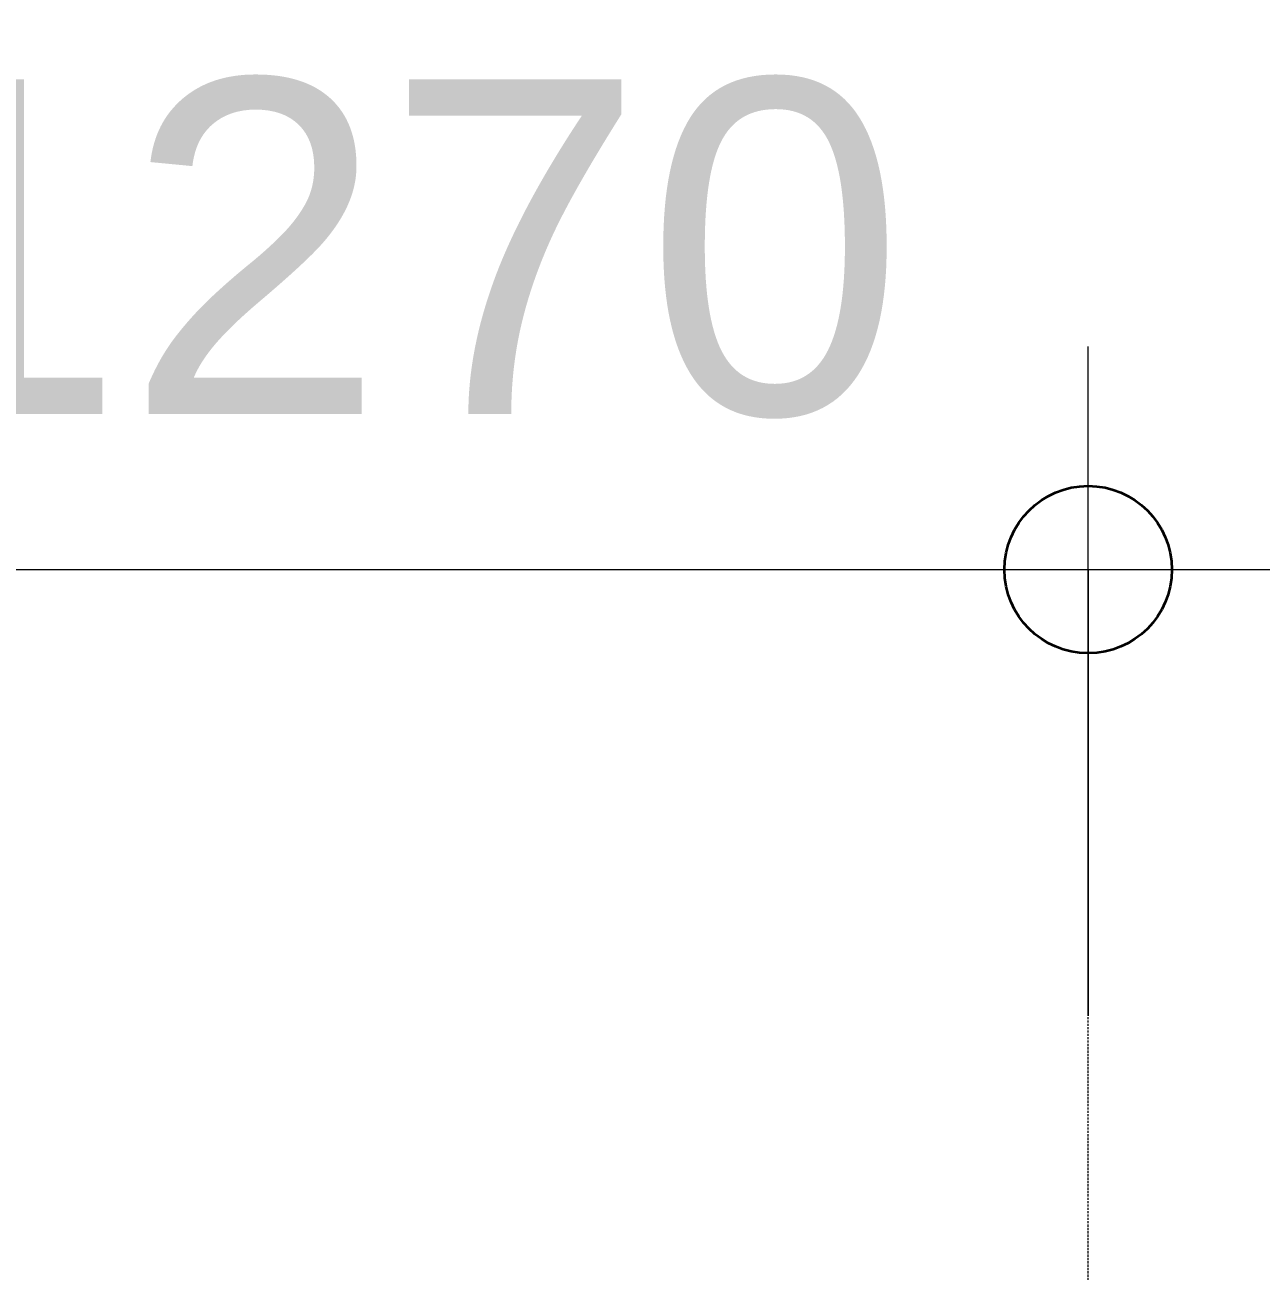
# Model space of a CAD drawing. Header units: millimetres. Extents: x -853228 to -774636, y -17776 to 22455.
# Drawn here: x -828275 to -827167, y 8373 to 9490 of the extents above; entities that cross this region are included whole.
import ezdxf

# ---------------------------------------------------------------- set-up
doc = ezdxf.new("R2010")
doc.units = ezdxf.units.MM
doc.linetypes.add('DPA_Hidden 50', pattern=[3, 2, -1])
for name, color, linetype, lineweight in [('A-ANNO-DIMS', 1, 'Continuous', 9), ('A-ANNO-DIMS-100', 1, 'Continuous', 9), ('A-DETL', 1, 'Continuous', 70)]:
    doc.layers.add(name, color=color, linetype=linetype, lineweight=lineweight)
doc.styles.add('Arial_2', font='arial.ttf', dxfattribs={"height": 300})
doc.dimstyles.new('DPA-DIM-3_0_C-C', dxfattribs={"dimscale": 304.8, "dimtxt": 306.07782, "dimasz": 0.492126, "dimexe": 0.656168, "dimexo": 0.0625, "dimgap": 0.164042, "dimtad": 1, "dimdec": 0, "dimzin": 0, "dimdsep": 46, "dimtxsty": 'Arial_2', "dimblk1": 'DOTBLANK', "dimblk2": 'DOTBLANK', "dimsah": 1, "dimcen": 0.09, "dimdle": 0.656168, "dimadec": 8, "dimazin": 0, "dimtfac": 1, "dimtdec": 4, "dimtix": 1, "dimtmove": 0, "dimatfit": 3, "dimfxl": 1.312336, "dimfxlon": 1, "dimtvp": 1, "dimtolj": 1, "dimtzin": 0, "dimarcsym": 2})
doc.dimstyles.new('DPA-DIM-3_0_C-C_1', dxfattribs={"dimscale": 304.8, "dimtxt": 306.07782, "dimasz": 0.492126, "dimexe": 0.656168, "dimexo": 0.0625, "dimgap": 0.164042, "dimtad": 1, "dimdec": 0, "dimzin": 0, "dimdsep": 46, "dimtxsty": 'Arial_2', "dimblk1": 'DOTBLANK', "dimblk2": 'DOTBLANK', "dimsah": 1, "dimcen": 0.09, "dimdle": 0.656168, "dimadec": 8, "dimazin": 0, "dimtfac": 1, "dimtdec": 4, "dimtix": 1, "dimtmove": 1, "dimatfit": 3, "dimfxl": 1.312336, "dimfxlon": 1, "dimtvp": 1, "dimtolj": 1, "dimtzin": 0, "dimarcsym": 2})

# ---------------------------------------------------------------- blocks, each defined once
blk = doc.blocks.new('DIMBLOCK110-4281-01 ENLARGED LOWER PLATFORM LEVEL - REFLECTED CEILING PLAN - SHEET 2')
at = {"layer": 'A-ANNO-DIMS-100'}
for p, q in [((-828592.2, 8601.7), (-828592.2, 9201.7)), ((-827322.2, 8601.7), (-827322.2, 9201.7)), ((-828592.2, 9001.7), (-827322.2, 9001.7)), ((-828592.2, 9001.7), (-828592.2, 8601.7)), ((-827322.2, 9001.7), (-827322.2, 8601.7))]:
    blk.add_line(p, q, dxfattribs=at)
at = {"layer": 'A-ANNO-DIMS-100', "lineweight": 35}
for centre in [(-828592.2, 9001.7), (-827322.2, 9001.7)]:
    blk.add_circle(centre, 75, dxfattribs=at)
at = {"layer": 'A-ANNO-DIMS-100', "color": 0, "insert": (-828418.7, 9441.2), "char_height": 300, "width": 1107.531, "attachment_point": 1, "line_spacing_factor": 0.941778, "style": 'Arial_2'}
blk.add_mtext('1270', dxfattribs=at)
blk = doc.blocks.new('_DotBlank')
at = {"color": 0, "linetype": 'ByBlock', "lineweight": -2}
blk.add_line((-0.5, 0), (-1, 0), dxfattribs=at)
blk.add_circle((0, 0), 0.5, dxfattribs=at)
blk = doc.blocks.new('DIMBLOCK111-4281-01 ENLARGED LOWER PLATFORM LEVEL - REFLECTED CEILING PLAN - SHEET 2')
at = {"layer": 'A-ANNO-DIMS-100'}
for p, q in [((-827322.2, 8601.7), (-827322.2, 9201.7)), ((-826392.2, 8601.7), (-826392.2, 9201.7)), ((-827322.2, 9001.7), (-826392.2, 9001.7)), ((-827322.2, 9001.7), (-827322.2, 8601.7)), ((-826392.2, 9001.7), (-826392.2, 8601.7))]:
    blk.add_line(p, q, dxfattribs=at)
at = {"layer": 'A-ANNO-DIMS-100', "lineweight": 35}
for centre in [(-827322.2, 9001.7), (-826392.2, 9001.7)]:
    blk.add_circle(centre, 75, dxfattribs=at)
at = {"layer": 'A-ANNO-DIMS-100'}
blk.add_ellipse((-826162.3, 9001.7), major_axis=(694.9, 0), ratio=0.994937, start_param=1.570796, end_param=3.141593, dxfattribs=at)
at = {"layer": 'A-ANNO-DIMS-100', "color": 0, "insert": (-826162.3, 9847.1), "char_height": 300, "width": 830.648, "attachment_point": 1, "line_spacing_factor": 0.941778, "style": 'Arial_2'}
blk.add_mtext('930', dxfattribs=at)

msp = doc.modelspace()

# ---------------------------------------------------------------- linework, layer by layer
at = {"layer": 'A-DETL', "color": 55, "linetype": 'DPA_Hidden 50', "lineweight": 9}
msp.add_line((-827322.2, 6561.5), (-827322.2, 8944), dxfattribs=at)

# ---------------------------------------------------------------- dimensions: what is measured, and where the dimension line sits
at = {"layer": 'A-ANNO-DIMS'}
dim = msp.add_linear_dim(base=(-826392.2, 9001.7), p1=(-827322.2, 8601.7), p2=(-826392.2, 8601.7), dimstyle='DPA-DIM-3_0_C-C_1', override={"dimpost": '<>', "dimfxl": 930}, dxfattribs=at)
dim.commit()
dim.dimension.update_dxf_attribs({"geometry": 'DIMBLOCK111-4281-01 ENLARGED LOWER PLATFORM LEVEL - REFLECTED CEILING PLAN - SHEET 2', "text_midpoint": (-825747, 9647.1), "dimtype": 160})
dim = msp.add_linear_dim(base=(-827322.2, 9001.7), p1=(-828592.2, 8601.7), p2=(-827322.2, 8601.7), dimstyle='DPA-DIM-3_0_C-C', override={"dimpost": '<>', "dimfxl": 1270}, dxfattribs=at)
dim.commit()
dim.dimension.update_dxf_attribs({"geometry": 'DIMBLOCK110-4281-01 ENLARGED LOWER PLATFORM LEVEL - REFLECTED CEILING PLAN - SHEET 2', "text_midpoint": (-827957.2, 9204.9)})

doc.saveas('drawing.dxf')
